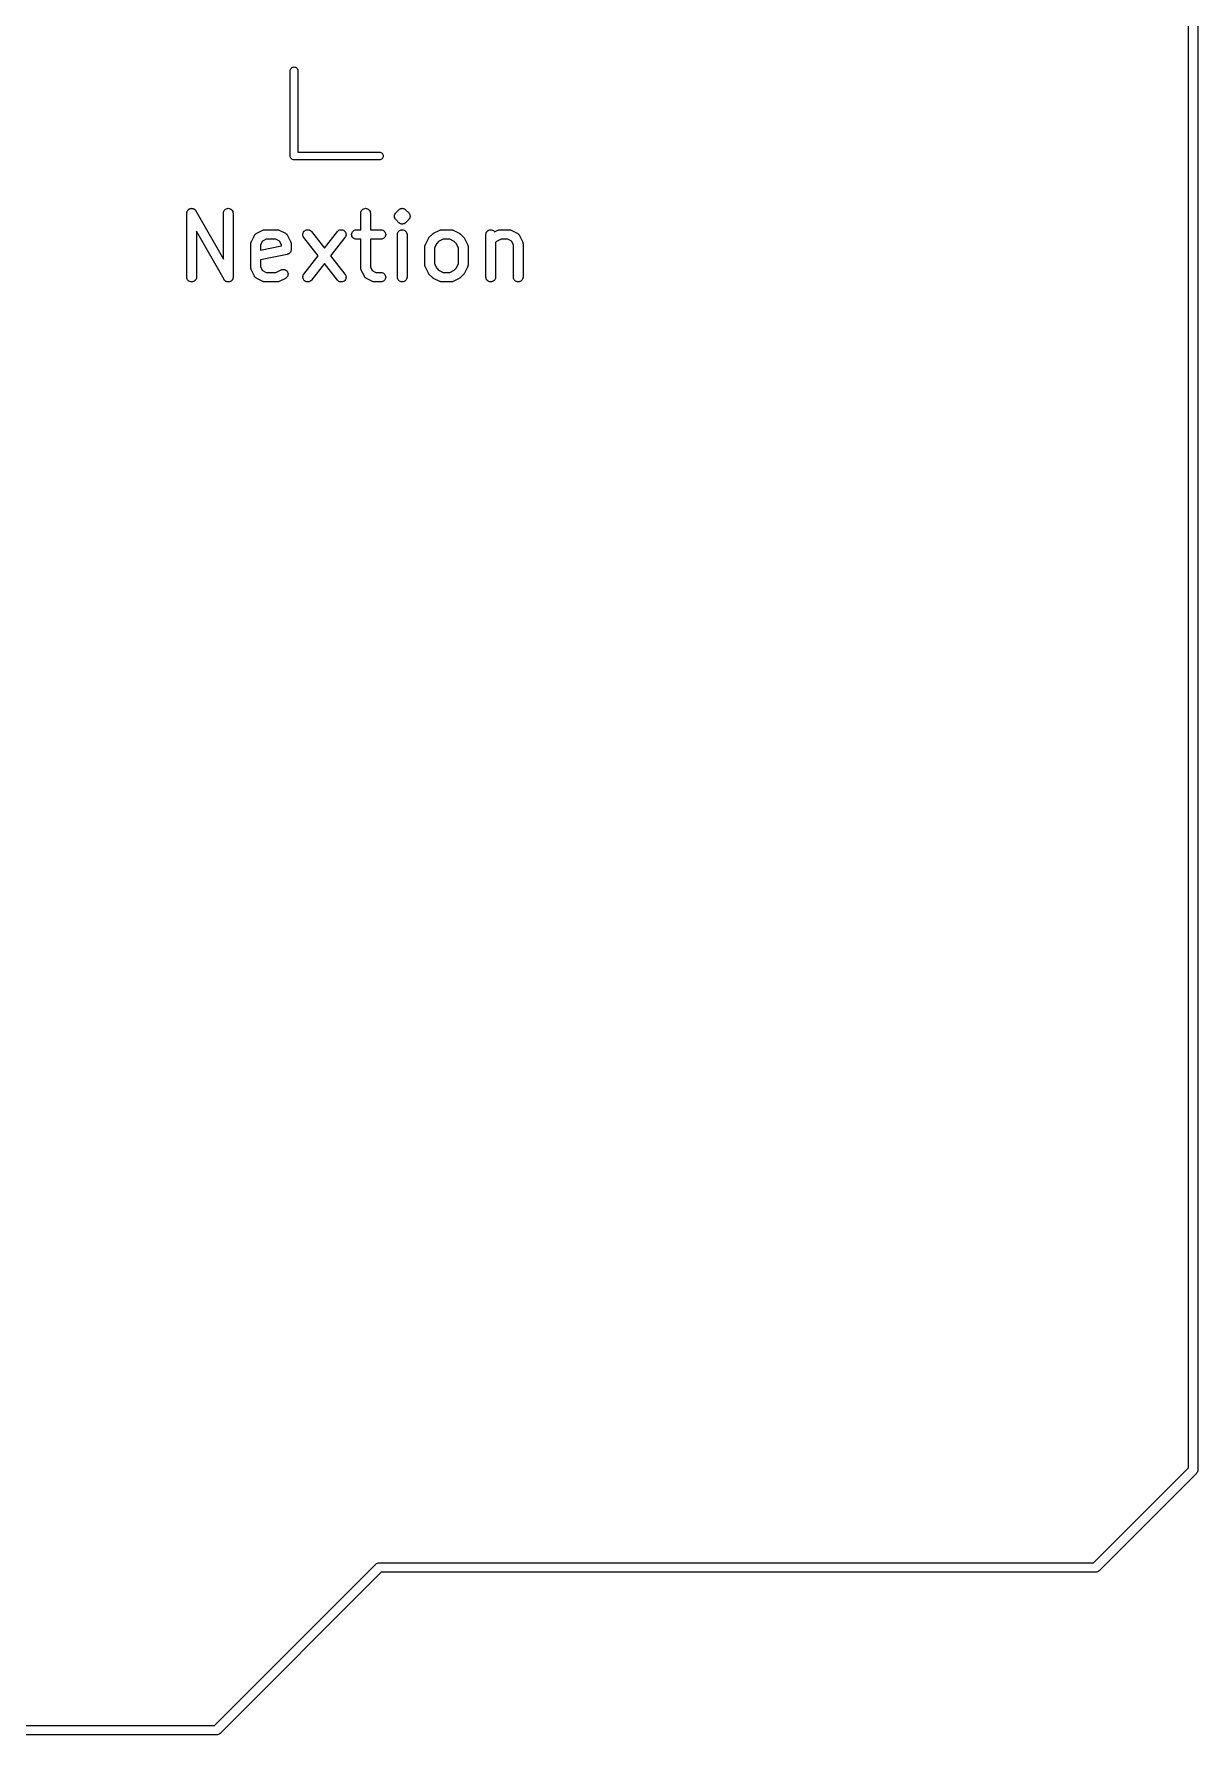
# Model space of a CAD drawing. Extents: x 62 to 117, y -164 to -62.
# Drawn here: x 97.48 to 115.64, y -163.65 to -137.09 of the extents above; entities that cross this region are included whole.
import ezdxf

# ---------------------------------------------------------------- set-up
doc = ezdxf.new("R2010")
doc.units = 0
doc.header["$MEASUREMENT"] = 0
doc.layers.add('BLACK', color=7, linetype='CONTINUOUS')

msp = doc.modelspace()

# ---------------------------------------------------------------- linework, layer by layer
at = {"layer": 'BLACK', "linetype": 'CONTINUOUS'}
for p, q in [((115.495, -159.481), (115.495, -62.051)), ((115.645, -61.9797), (115.645, -159.508)), ((101.48, -137.665), (101.481, -137.656)), ((101.48, -138.995), (101.48, -137.665)), ((101.481, -137.656), (101.484, -137.645)), ((101.484, -137.645), (101.49, -137.635)), ((101.49, -137.635), (101.497, -137.625)), ((101.497, -137.625), (101.507, -137.618)), ((101.507, -137.618), (101.517, -137.612)), ((101.517, -137.612), (101.528, -137.609)), ((101.528, -137.609), (101.54, -137.608)), ((101.54, -137.608), (101.552, -137.609)), ((101.552, -137.609), (101.563, -137.612)), ((101.563, -137.612), (101.573, -137.618)), ((101.573, -137.618), (101.583, -137.625)), ((101.583, -137.625), (101.59, -137.635)), ((101.59, -137.635), (101.596, -137.645)), ((101.596, -137.645), (101.599, -137.656)), ((101.599, -137.656), (101.6, -137.665)), ((101.6, -137.665), (101.6, -138.938)), ((101.48, -138.998), (101.48, -138.995)), ((101.481, -139.01), (101.48, -138.998)), ((101.484, -139.021), (101.481, -139.01)), ((101.49, -139.031), (101.484, -139.021)), ((101.497, -139.041), (101.49, -139.031)), ((101.507, -139.048), (101.497, -139.041)), ((101.517, -139.054), (101.507, -139.048)), ((101.528, -139.057), (101.517, -139.054)), ((101.54, -139.058), (101.528, -139.057)), ((101.543, -139.058), (101.54, -139.058)), ((102.873, -139.058), (101.543, -139.058)), ((101.6, -138.938), (102.873, -138.938)), ((102.873, -138.938), (102.882, -138.939)), ((102.882, -139.057), (102.873, -139.058)), ((102.882, -138.939), (102.893, -138.942)), ((102.893, -139.054), (102.882, -139.057)), ((102.893, -138.942), (102.903, -138.948)), ((102.903, -139.048), (102.893, -139.054)), ((102.903, -138.948), (102.913, -138.955)), ((102.913, -139.041), (102.903, -139.048)), ((102.913, -138.955), (102.92, -138.965)), ((102.92, -139.031), (102.913, -139.041)), ((102.92, -138.965), (102.926, -138.975)), ((102.926, -139.021), (102.92, -139.031)), ((102.926, -138.975), (102.929, -138.986)), ((102.929, -139.01), (102.926, -139.021)), ((102.929, -138.986), (102.93, -138.998)), ((102.93, -138.998), (102.929, -139.01)), ((99.8664, -139.889), (99.8667, -139.887)), ((99.8664, -139.89), (99.8664, -139.889)), ((99.8664, -140.89), (99.8664, -139.89)), ((99.8667, -139.884), (99.8675, -139.88)), ((99.8667, -139.887), (99.8667, -139.884)), ((99.8675, -139.88), (99.8681, -139.875)), ((99.8681, -139.875), (99.8688, -139.872)), ((99.8688, -139.872), (99.8693, -139.87)), ((99.8693, -139.87), (99.871, -139.865)), ((99.871, -139.865), (99.8725, -139.861)), ((99.8725, -139.861), (99.8737, -139.859)), ((99.8737, -139.859), (99.8746, -139.856)), ((99.8746, -139.856), (99.8772, -139.852)), ((99.8772, -139.852), (99.8795, -139.848)), ((99.8795, -139.848), (99.8812, -139.846)), ((99.8812, -139.846), (99.8825, -139.844)), ((99.8825, -139.844), (99.8859, -139.84)), ((99.8859, -139.84), (99.889, -139.837)), ((99.889, -139.837), (99.8909, -139.835)), ((99.8909, -139.835), (99.8927, -139.833)), ((99.8927, -139.833), (99.8966, -139.831)), ((99.8966, -139.831), (99.9004, -139.828)), ((99.9004, -139.828), (99.9026, -139.826)), ((99.9026, -139.826), (99.9047, -139.825)), ((99.9047, -139.825), (99.9091, -139.823)), ((99.9091, -139.823), (99.9133, -139.821)), ((99.9133, -139.821), (99.9158, -139.82)), ((99.9158, -139.82), (99.9181, -139.819)), ((99.9181, -139.819), (99.9228, -139.818)), ((99.9228, -139.818), (99.9274, -139.817)), ((99.9274, -139.817), (99.9299, -139.816)), ((99.9299, -139.816), (99.9324, -139.816)), ((99.9324, -139.816), (99.9372, -139.816)), ((99.9372, -139.816), (99.942, -139.815)), ((99.942, -139.815), (99.9445, -139.816)), ((99.9445, -139.816), (99.947, -139.816)), ((99.947, -139.816), (99.9517, -139.816)), ((99.9517, -139.816), (99.9565, -139.817)), ((99.9565, -139.817), (99.9589, -139.818)), ((99.9589, -139.818), (99.9614, -139.818)), ((99.9614, -139.818), (99.9659, -139.82)), ((99.9659, -139.82), (99.9705, -139.821)), ((99.9705, -139.821), (99.9727, -139.822)), ((99.9727, -139.822), (99.9751, -139.823)), ((99.9751, -139.823), (99.9791, -139.826)), ((99.9791, -139.826), (99.9834, -139.828)), ((99.9834, -139.828), (99.9853, -139.83)), ((99.9853, -139.83), (99.9875, -139.831)), ((99.9875, -139.831), (99.9909, -139.834)), ((99.9909, -139.834), (99.9946, -139.838)), ((99.9946, -139.838), (99.9962, -139.839)), ((99.9962, -139.839), (99.9981, -139.841)), ((99.9981, -139.841), (100.001, -139.845)), ((100.001, -139.845), (100.004, -139.849)), ((100.004, -139.849), (100.005, -139.851)), ((100.005, -139.851), (100.007, -139.853)), ((100.007, -139.853), (100.438, -140.608)), ((100.438, -139.889), (100.439, -139.875)), ((100.438, -139.89), (100.438, -139.889)), ((100.438, -140.608), (100.438, -139.89)), ((100.439, -139.875), (100.444, -139.861)), ((100.444, -139.861), (100.451, -139.848)), ((100.451, -139.848), (100.46, -139.837)), ((100.46, -139.837), (100.472, -139.828)), ((100.472, -139.828), (100.485, -139.821)), ((100.485, -139.821), (100.499, -139.817)), ((100.499, -139.817), (100.513, -139.815)), ((100.513, -139.815), (100.528, -139.817)), ((100.528, -139.817), (100.542, -139.821)), ((100.542, -139.821), (100.555, -139.828)), ((100.555, -139.828), (100.566, -139.838)), ((100.566, -139.838), (100.575, -139.849)), ((100.575, -139.849), (100.582, -139.862)), ((100.582, -139.862), (100.586, -139.876)), ((100.586, -139.876), (100.588, -139.89)), ((100.588, -139.89), (100.588, -140.89)), ((102.581, -139.889), (102.582, -139.875)), ((102.581, -139.89), (102.581, -139.889)), ((102.581, -140.149), (102.581, -139.89)), ((102.582, -139.875), (102.587, -139.861)), ((102.587, -139.861), (102.594, -139.848)), ((102.594, -139.848), (102.603, -139.837)), ((102.603, -139.837), (102.615, -139.828)), ((102.615, -139.828), (102.628, -139.821)), ((102.628, -139.821), (102.642, -139.817)), ((102.642, -139.817), (102.656, -139.815)), ((102.656, -139.815), (102.671, -139.817)), ((102.671, -139.817), (102.685, -139.821)), ((102.685, -139.821), (102.698, -139.828)), ((102.698, -139.828), (102.709, -139.838)), ((102.709, -139.838), (102.718, -139.849)), ((102.718, -139.849), (102.725, -139.862)), ((102.725, -139.862), (102.729, -139.876)), ((102.729, -139.876), (102.731, -139.89)), ((102.731, -139.89), (102.731, -140.149)), ((103.105, -139.93), (103.106, -139.923)), ((103.105, -139.937), (103.105, -139.93)), ((103.105, -139.938), (103.105, -139.937)), ((103.105, -139.937), (103.105, -139.937)), ((103.105, -139.945), (103.105, -139.938)), ((103.106, -139.952), (103.105, -139.945)), ((103.106, -139.923), (103.108, -139.916)), ((103.106, -139.923), (103.106, -139.923)), ((103.106, -139.923), (103.106, -139.923)), ((103.108, -139.959), (103.106, -139.952)), ((103.106, -139.952), (103.106, -139.952)), ((103.106, -139.952), (103.106, -139.952)), ((103.108, -139.916), (103.11, -139.909)), ((103.11, -139.909), (103.114, -139.902)), ((103.11, -139.909), (103.11, -139.909)), ((103.11, -139.909), (103.11, -139.909)), ((103.114, -139.902), (103.117, -139.896)), ((103.117, -139.896), (103.122, -139.89)), ((103.117, -139.896), (103.117, -139.896)), ((103.117, -139.896), (103.117, -139.896)), ((103.122, -139.89), (103.126, -139.885)), ((103.126, -139.885), (103.174, -139.837)), ((103.174, -139.837), (103.174, -139.837)), ((103.174, -139.837), (103.174, -139.837)), ((103.174, -139.837), (103.174, -139.837)), ((103.174, -139.837), (103.175, -139.837)), ((103.175, -139.837), (103.18, -139.832)), ((103.175, -139.837), (103.175, -139.837)), ((103.175, -139.837), (103.175, -139.837)), ((103.175, -139.837), (103.175, -139.837)), ((103.18, -139.832), (103.186, -139.828)), ((103.186, -139.827), (103.193, -139.824)), ((103.186, -139.828), (103.186, -139.827)), ((103.186, -139.828), (103.186, -139.828)), ((103.186, -139.828), (103.186, -139.828)), ((103.186, -139.828), (103.186, -139.828)), ((103.193, -139.824), (103.199, -139.821)), ((103.199, -139.821), (103.206, -139.819)), ((103.199, -139.821), (103.199, -139.821)), ((103.199, -139.821), (103.199, -139.821)), ((103.199, -139.821), (103.199, -139.821)), ((103.199, -139.821), (103.199, -139.821)), ((103.206, -139.819), (103.213, -139.817)), ((103.213, -139.817), (103.22, -139.816)), ((103.213, -139.817), (103.213, -139.817)), ((103.213, -139.817), (103.213, -139.817)), ((103.213, -139.817), (103.213, -139.817)), ((103.213, -139.817), (103.213, -139.817)), ((103.22, -139.816), (103.227, -139.815)), ((103.227, -139.815), (103.228, -139.815)), ((103.228, -139.815), (103.228, -139.815)), ((103.228, -139.815), (103.228, -139.815)), ((103.228, -139.815), (103.228, -139.815)), ((103.228, -139.815), (103.235, -139.816)), ((103.235, -139.816), (103.242, -139.817)), ((103.242, -139.817), (103.242, -139.817)), ((103.242, -139.817), (103.242, -139.817)), ((103.242, -139.817), (103.242, -139.817)), ((103.242, -139.817), (103.242, -139.817)), ((103.242, -139.817), (103.249, -139.819)), ((103.249, -139.819), (103.256, -139.821)), ((103.256, -139.821), (103.256, -139.821)), ((103.256, -139.821), (103.256, -139.821)), ((103.256, -139.821), (103.256, -139.821)), ((103.256, -139.821), (103.256, -139.821)), ((103.256, -139.821), (103.263, -139.825)), ((103.263, -139.825), (103.269, -139.828)), ((103.269, -139.828), (103.269, -139.828)), ((103.269, -139.828), (103.269, -139.828)), ((103.269, -139.828), (103.269, -139.828)), ((103.269, -139.828), (103.269, -139.828)), ((103.269, -139.828), (103.275, -139.833)), ((103.275, -139.833), (103.28, -139.837)), ((103.28, -139.837), (103.328, -139.885)), ((103.328, -139.885), (103.328, -139.885)), ((103.328, -139.885), (103.328, -139.885)), ((103.328, -139.885), (103.328, -139.885)), ((103.328, -139.885), (103.329, -139.886)), ((103.329, -139.886), (103.333, -139.891)), ((103.333, -139.891), (103.337, -139.897)), ((103.337, -139.897), (103.337, -139.897)), ((103.337, -139.897), (103.338, -139.897)), ((103.338, -139.897), (103.341, -139.903)), ((103.341, -139.903), (103.344, -139.91)), ((103.344, -139.91), (103.344, -139.91)), ((103.344, -139.91), (103.344, -139.91)), ((103.344, -139.91), (103.346, -139.917)), ((103.346, -139.917), (103.348, -139.924)), ((103.348, -139.953), (103.346, -139.96)), ((103.348, -139.924), (103.348, -139.924)), ((103.348, -139.924), (103.348, -139.924)), ((103.348, -139.924), (103.349, -139.931)), ((103.349, -139.946), (103.348, -139.953)), ((103.348, -139.953), (103.348, -139.953)), ((103.348, -139.953), (103.348, -139.953)), ((103.349, -139.931), (103.35, -139.938)), ((103.35, -139.939), (103.349, -139.946)), ((103.35, -139.938), (103.35, -139.939)), ((103.35, -139.939), (103.35, -139.939)), ((100.448, -140.928), (100.016, -140.173)), ((100.016, -140.173), (100.016, -140.89)), ((100.93, -140.225), (100.932, -140.223)), ((100.932, -140.222), (100.937, -140.218)), ((100.932, -140.223), (100.932, -140.222)), ((100.937, -140.218), (100.941, -140.214)), ((100.941, -140.214), (100.942, -140.213)), ((100.942, -140.213), (100.943, -140.212)), ((100.943, -140.212), (100.948, -140.209)), ((100.948, -140.209), (100.953, -140.206)), ((100.953, -140.206), (100.954, -140.205)), ((100.954, -140.205), (100.956, -140.204)), ((100.956, -140.204), (101.051, -140.157)), ((101.051, -140.157), (101.052, -140.156)), ((101.052, -140.156), (101.054, -140.155)), ((101.054, -140.155), (101.056, -140.154)), ((101.056, -140.154), (101.061, -140.153)), ((101.061, -140.153), (101.065, -140.151)), ((101.065, -140.151), (101.068, -140.151)), ((101.068, -140.151), (101.07, -140.15)), ((101.07, -140.15), (101.075, -140.15)), ((101.075, -140.15), (101.08, -140.149)), ((101.08, -140.149), (101.082, -140.149)), ((101.082, -140.149), (101.084, -140.149)), ((101.084, -140.149), (101.275, -140.149)), ((101.275, -140.149), (101.276, -140.149)), ((101.276, -140.149), (101.278, -140.149)), ((101.278, -140.149), (101.28, -140.149)), ((101.28, -140.149), (101.285, -140.15)), ((101.285, -140.15), (101.29, -140.15)), ((101.29, -140.15), (101.292, -140.151)), ((101.292, -140.151), (101.295, -140.151)), ((101.295, -140.151), (101.299, -140.153)), ((101.299, -140.153), (101.304, -140.155)), ((101.304, -140.155), (101.306, -140.156)), ((101.306, -140.156), (101.308, -140.157)), ((101.308, -140.157), (101.404, -140.204)), ((101.404, -140.204), (101.404, -140.205)), ((101.404, -140.205), (101.406, -140.206)), ((101.406, -140.206), (101.407, -140.206)), ((101.407, -140.206), (101.412, -140.21)), ((101.412, -140.21), (101.417, -140.213)), ((101.417, -140.213), (101.418, -140.214)), ((101.418, -140.214), (101.419, -140.215)), ((101.419, -140.215), (101.423, -140.219)), ((101.423, -140.219), (101.427, -140.223)), ((101.427, -140.223), (101.428, -140.224)), ((101.676, -140.229), (101.677, -140.214)), ((101.677, -140.214), (101.68, -140.2)), ((101.68, -140.2), (101.686, -140.186)), ((101.686, -140.186), (101.694, -140.174)), ((101.694, -140.174), (101.705, -140.164)), ((101.705, -140.164), (101.717, -140.157)), ((101.717, -140.157), (101.731, -140.151)), ((101.731, -140.151), (101.746, -140.149)), ((101.746, -140.149), (101.76, -140.149)), ((101.76, -140.149), (101.774, -140.152)), ((101.774, -140.152), (101.788, -140.158)), ((101.788, -140.158), (101.8, -140.167)), ((101.8, -140.167), (101.81, -140.177)), ((101.81, -140.177), (102.013, -140.436)), ((102.013, -140.436), (102.216, -140.177)), ((102.216, -140.177), (102.227, -140.166)), ((102.216, -140.177), (102.216, -140.177)), ((102.227, -140.166), (102.239, -140.158)), ((102.239, -140.158), (102.252, -140.152)), ((102.252, -140.152), (102.267, -140.149)), ((102.267, -140.149), (102.281, -140.149)), ((102.281, -140.149), (102.296, -140.152)), ((102.296, -140.152), (102.309, -140.157)), ((102.309, -140.157), (102.322, -140.165)), ((102.322, -140.165), (102.332, -140.175)), ((102.332, -140.175), (102.34, -140.187)), ((102.34, -140.187), (102.346, -140.201)), ((102.346, -140.201), (102.349, -140.215)), ((102.349, -140.215), (102.35, -140.23)), ((102.438, -140.223), (102.439, -140.209)), ((102.439, -140.238), (102.438, -140.223)), ((102.439, -140.209), (102.444, -140.195)), ((102.444, -140.195), (102.451, -140.182)), ((102.451, -140.182), (102.46, -140.17)), ((102.46, -140.17), (102.471, -140.161)), ((102.471, -140.161), (102.484, -140.154)), ((102.484, -140.154), (102.498, -140.15)), ((102.498, -140.15), (102.513, -140.149)), ((102.513, -140.149), (102.581, -140.149)), ((102.731, -140.149), (102.894, -140.149)), ((102.894, -140.149), (102.895, -140.149)), ((102.895, -140.149), (102.909, -140.15)), ((102.909, -140.15), (102.923, -140.155)), ((102.923, -140.155), (102.936, -140.162)), ((102.936, -140.162), (102.947, -140.171)), ((102.947, -140.171), (102.957, -140.183)), ((102.957, -140.183), (102.963, -140.196)), ((102.963, -140.196), (102.967, -140.21)), ((102.967, -140.21), (102.969, -140.224)), ((103.11, -139.966), (103.108, -139.959)), ((103.113, -139.973), (103.11, -139.966)), ((103.11, -139.966), (103.11, -139.966)), ((103.11, -139.966), (103.11, -139.966)), ((103.117, -139.979), (103.113, -139.973)), ((103.121, -139.985), (103.117, -139.979)), ((103.117, -139.979), (103.117, -139.979)), ((103.117, -139.979), (103.117, -139.979)), ((103.126, -139.99), (103.121, -139.985)), ((103.126, -139.991), (103.126, -139.99)), ((103.174, -140.039), (103.126, -139.991)), ((103.126, -139.991), (103.126, -139.991)), ((103.126, -139.991), (103.126, -139.991)), ((103.126, -139.991), (103.126, -139.991)), ((103.152, -140.223), (103.154, -140.208)), ((103.152, -140.224), (103.152, -140.223)), ((103.154, -140.208), (103.158, -140.194)), ((103.158, -140.194), (103.165, -140.181)), ((103.165, -140.181), (103.175, -140.17)), ((103.18, -140.043), (103.174, -140.039)), ((103.175, -140.17), (103.186, -140.161)), ((103.185, -140.048), (103.18, -140.043)), ((103.192, -140.051), (103.185, -140.048)), ((103.185, -140.048), (103.185, -140.048)), ((103.185, -140.048), (103.185, -140.048)), ((103.185, -140.048), (103.185, -140.048)), ((103.185, -140.048), (103.185, -140.048)), ((103.186, -140.161), (103.199, -140.154)), ((103.198, -140.055), (103.192, -140.051)), ((103.205, -140.057), (103.198, -140.055)), ((103.198, -140.055), (103.198, -140.055)), ((103.198, -140.055), (103.198, -140.055)), ((103.198, -140.055), (103.198, -140.055)), ((103.198, -140.055), (103.198, -140.055)), ((103.199, -140.154), (103.213, -140.15)), ((103.212, -140.059), (103.205, -140.057)), ((103.219, -140.06), (103.212, -140.059)), ((103.212, -140.059), (103.212, -140.059)), ((103.212, -140.059), (103.212, -140.059)), ((103.212, -140.059), (103.212, -140.059)), ((103.212, -140.059), (103.212, -140.059)), ((103.213, -140.15), (103.228, -140.149)), ((103.226, -140.061), (103.219, -140.06)), ((103.227, -140.061), (103.226, -140.061)), ((103.226, -140.061), (103.226, -140.061)), ((103.234, -140.06), (103.227, -140.061)), ((103.227, -140.061), (103.227, -140.061)), ((103.227, -140.061), (103.227, -140.061)), ((103.228, -140.149), (103.242, -140.15)), ((103.241, -140.059), (103.234, -140.06)), ((103.248, -140.057), (103.241, -140.059)), ((103.241, -140.059), (103.241, -140.059)), ((103.241, -140.059), (103.241, -140.059)), ((103.241, -140.059), (103.241, -140.059)), ((103.241, -140.059), (103.241, -140.059)), ((103.242, -140.15), (103.256, -140.155)), ((103.255, -140.055), (103.248, -140.057)), ((103.262, -140.052), (103.255, -140.055)), ((103.255, -140.055), (103.255, -140.055)), ((103.255, -140.055), (103.255, -140.055)), ((103.255, -140.055), (103.255, -140.055)), ((103.255, -140.055), (103.255, -140.055)), ((103.256, -140.155), (103.269, -140.162)), ((103.268, -140.049), (103.262, -140.052)), ((103.274, -140.044), (103.268, -140.048)), ((103.268, -140.048), (103.268, -140.048)), ((103.268, -140.048), (103.268, -140.048)), ((103.268, -140.048), (103.268, -140.048)), ((103.268, -140.048), (103.268, -140.049)), ((103.269, -140.162), (103.28, -140.171)), ((103.279, -140.039), (103.274, -140.044)), ((103.28, -140.039), (103.279, -140.039)), ((103.328, -139.991), (103.28, -140.039)), ((103.28, -140.039), (103.28, -140.039)), ((103.28, -140.039), (103.28, -140.039)), ((103.28, -140.039), (103.28, -140.039)), ((103.28, -140.039), (103.28, -140.039)), ((103.28, -140.039), (103.28, -140.039)), ((103.28, -140.039), (103.28, -140.039)), ((103.28, -140.171), (103.29, -140.182)), ((103.29, -140.182), (103.296, -140.195)), ((103.296, -140.195), (103.301, -140.209)), ((103.301, -140.209), (103.302, -140.224)), ((103.332, -139.986), (103.328, -139.991)), ((103.337, -139.98), (103.332, -139.986)), ((103.34, -139.974), (103.337, -139.98)), ((103.337, -139.98), (103.337, -139.98)), ((103.337, -139.98), (103.337, -139.98)), ((103.344, -139.967), (103.34, -139.974)), ((103.346, -139.96), (103.344, -139.967)), ((103.344, -139.967), (103.344, -139.967)), ((103.344, -139.967), (103.344, -139.967)), ((103.65, -140.266), (103.698, -140.218)), ((103.698, -140.218), (103.699, -140.218)), ((103.699, -140.218), (103.702, -140.215)), ((103.702, -140.215), (103.705, -140.212)), ((103.705, -140.212), (103.708, -140.21)), ((103.708, -140.21), (103.71, -140.208)), ((103.71, -140.208), (103.714, -140.206)), ((103.714, -140.206), (103.717, -140.204)), ((103.717, -140.204), (103.813, -140.157)), ((103.813, -140.157), (103.814, -140.156)), ((103.814, -140.156), (103.816, -140.155)), ((103.816, -140.155), (103.818, -140.154)), ((103.818, -140.154), (103.823, -140.153)), ((103.823, -140.153), (103.827, -140.151)), ((103.827, -140.151), (103.83, -140.151)), ((103.83, -140.151), (103.832, -140.15)), ((103.832, -140.15), (103.837, -140.15)), ((103.837, -140.15), (103.842, -140.149)), ((103.842, -140.149), (103.844, -140.149)), ((103.844, -140.149), (103.846, -140.149)), ((103.846, -140.149), (103.989, -140.149)), ((103.989, -140.149), (103.99, -140.149)), ((103.99, -140.149), (103.992, -140.149)), ((103.992, -140.149), (103.994, -140.149)), ((103.994, -140.149), (104, -140.15)), ((104, -140.15), (104.005, -140.15)), ((104.005, -140.15), (104.007, -140.151)), ((104.007, -140.151), (104.009, -140.151)), ((104.009, -140.151), (104.014, -140.153)), ((104.014, -140.153), (104.019, -140.155)), ((104.019, -140.155), (104.021, -140.156)), ((104.021, -140.156), (104.023, -140.157)), ((104.023, -140.157), (104.118, -140.204)), ((104.118, -140.204), (104.119, -140.205)), ((104.119, -140.205), (104.122, -140.207)), ((104.122, -140.207), (104.126, -140.209)), ((104.126, -140.209), (104.128, -140.211)), ((104.128, -140.211), (104.131, -140.213)), ((104.131, -140.213), (104.134, -140.216)), ((104.134, -140.216), (104.137, -140.218)), ((104.137, -140.218), (104.185, -140.266)), ((104.533, -140.223), (104.535, -140.208)), ((104.533, -140.224), (104.533, -140.223)), ((104.535, -140.208), (104.539, -140.194)), ((104.539, -140.194), (104.546, -140.181)), ((104.546, -140.181), (104.556, -140.17)), ((104.556, -140.17), (104.567, -140.161)), ((104.567, -140.161), (104.58, -140.154)), ((104.58, -140.154), (104.594, -140.15)), ((104.594, -140.15), (104.609, -140.149)), ((104.609, -140.149), (104.623, -140.15)), ((104.623, -140.15), (104.637, -140.155)), ((104.637, -140.155), (104.65, -140.162)), ((104.65, -140.162), (104.661, -140.171)), ((104.661, -140.171), (104.669, -140.181)), ((104.669, -140.181), (104.717, -140.157)), ((104.717, -140.157), (104.718, -140.156)), ((104.718, -140.156), (104.72, -140.155)), ((104.72, -140.155), (104.722, -140.154)), ((104.722, -140.154), (104.727, -140.153)), ((104.727, -140.153), (104.732, -140.151)), ((104.732, -140.151), (104.734, -140.151)), ((104.734, -140.151), (104.736, -140.15)), ((104.736, -140.15), (104.741, -140.15)), ((104.741, -140.15), (104.747, -140.149)), ((104.747, -140.149), (104.749, -140.149)), ((104.749, -140.149), (104.751, -140.149)), ((104.751, -140.149), (104.894, -140.149)), ((104.894, -140.149), (104.895, -140.149)), ((104.895, -140.149), (104.897, -140.149)), ((104.897, -140.149), (104.899, -140.149)), ((104.899, -140.149), (104.904, -140.15)), ((104.904, -140.15), (104.909, -140.15)), ((104.909, -140.15), (104.912, -140.151)), ((104.912, -140.151), (104.914, -140.151)), ((104.914, -140.151), (104.918, -140.153)), ((104.918, -140.153), (104.923, -140.155)), ((104.923, -140.155), (104.925, -140.156)), ((104.925, -140.156), (104.927, -140.157)), ((104.927, -140.157), (105.023, -140.204)), ((105.023, -140.204), (105.024, -140.205)), ((105.024, -140.205), (105.025, -140.206)), ((105.025, -140.206), (105.026, -140.206)), ((105.026, -140.206), (105.031, -140.21)), ((105.031, -140.21), (105.036, -140.213)), ((105.036, -140.213), (105.037, -140.214)), ((105.037, -140.214), (105.038, -140.215)), ((105.038, -140.215), (105.042, -140.219)), ((105.042, -140.219), (105.046, -140.223)), ((105.046, -140.223), (105.047, -140.224)), ((100.866, -140.366), (100.867, -140.363)), ((100.866, -140.367), (100.866, -140.366)), ((100.866, -140.748), (100.866, -140.367)), ((100.867, -140.356), (100.868, -140.351)), ((100.867, -140.361), (100.867, -140.356)), ((100.867, -140.363), (100.867, -140.361)), ((100.868, -140.351), (100.869, -140.349)), ((100.869, -140.347), (100.871, -140.342)), ((100.869, -140.349), (100.869, -140.347)), ((100.871, -140.342), (100.872, -140.337)), ((100.872, -140.337), (100.874, -140.335)), ((100.874, -140.333), (100.922, -140.238)), ((100.874, -140.335), (100.874, -140.333)), ((100.922, -140.237), (100.923, -140.235)), ((100.922, -140.238), (100.922, -140.237)), ((100.923, -140.235), (100.924, -140.234)), ((100.924, -140.234), (100.927, -140.229)), ((100.927, -140.229), (100.93, -140.225)), ((101.045, -140.327), (101.016, -140.384)), ((101.016, -140.384), (101.016, -140.466)), ((101.016, -140.466), (101.343, -140.4)), ((101.102, -140.299), (101.045, -140.327)), ((101.257, -140.299), (101.102, -140.299)), ((101.314, -140.327), (101.257, -140.299)), ((101.343, -140.384), (101.314, -140.327)), ((101.343, -140.4), (101.343, -140.384)), ((101.428, -140.224), (101.429, -140.225)), ((101.429, -140.225), (101.432, -140.23)), ((101.432, -140.23), (101.436, -140.235)), ((101.436, -140.235), (101.436, -140.236)), ((101.436, -140.236), (101.437, -140.238)), ((101.437, -140.238), (101.485, -140.333)), ((101.485, -140.333), (101.485, -140.334)), ((101.485, -140.334), (101.486, -140.336)), ((101.486, -140.336), (101.487, -140.338)), ((101.487, -140.338), (101.488, -140.343)), ((101.489, -140.484), (101.487, -140.491)), ((101.488, -140.343), (101.49, -140.348)), ((101.491, -140.477), (101.489, -140.484)), ((101.49, -140.348), (101.491, -140.35)), ((101.491, -140.35), (101.491, -140.352)), ((101.491, -140.352), (101.492, -140.357)), ((101.492, -140.47), (101.491, -140.477)), ((101.491, -140.477), (101.491, -140.477)), ((101.491, -140.477), (101.491, -140.477)), ((101.492, -140.357), (101.492, -140.362)), ((101.492, -140.362), (101.492, -140.364)), ((101.492, -140.364), (101.493, -140.367)), ((101.493, -140.463), (101.492, -140.47)), ((101.493, -140.367), (101.493, -140.462)), ((101.493, -140.462), (101.493, -140.462)), ((101.493, -140.462), (101.493, -140.462)), ((101.493, -140.462), (101.493, -140.462)), ((101.493, -140.462), (101.493, -140.463)), ((101.678, -140.243), (101.676, -140.229)), ((101.684, -140.257), (101.678, -140.243)), ((101.691, -140.269), (101.684, -140.257)), ((101.692, -140.27), (101.691, -140.269)), ((101.917, -140.557), (101.692, -140.27)), ((102.334, -140.27), (102.108, -140.557)), ((102.342, -140.258), (102.334, -140.27)), ((102.347, -140.244), (102.342, -140.258)), ((102.35, -140.23), (102.347, -140.244)), ((102.443, -140.252), (102.439, -140.238)), ((102.45, -140.265), (102.443, -140.252)), ((102.459, -140.276), (102.45, -140.265)), ((102.47, -140.286), (102.459, -140.276)), ((102.483, -140.293), (102.47, -140.286)), ((102.497, -140.297), (102.483, -140.293)), ((102.512, -140.299), (102.497, -140.297)), ((102.513, -140.299), (102.512, -140.299)), ((102.581, -140.299), (102.513, -140.299)), ((102.581, -140.748), (102.581, -140.299)), ((102.894, -140.299), (102.731, -140.299)), ((102.731, -140.299), (102.731, -140.73)), ((102.908, -140.297), (102.894, -140.299)), ((102.922, -140.293), (102.908, -140.297)), ((102.935, -140.286), (102.922, -140.293)), ((102.947, -140.277), (102.935, -140.286)), ((102.956, -140.266), (102.947, -140.277)), ((102.963, -140.253), (102.956, -140.266)), ((102.967, -140.239), (102.963, -140.253)), ((102.969, -140.224), (102.967, -140.239)), ((103.152, -140.89), (103.152, -140.224)), ((103.302, -140.224), (103.302, -140.89)), ((103.581, -140.409), (103.582, -140.404)), ((103.581, -140.411), (103.581, -140.409)), ((103.581, -140.413), (103.581, -140.411)), ((103.581, -140.414), (103.581, -140.413)), ((103.581, -140.7), (103.581, -140.414)), ((103.582, -140.399), (103.583, -140.396)), ((103.582, -140.404), (103.582, -140.399)), ((103.583, -140.394), (103.585, -140.39)), ((103.583, -140.396), (103.583, -140.394)), ((103.585, -140.39), (103.587, -140.385)), ((103.587, -140.385), (103.588, -140.383)), ((103.588, -140.383), (103.589, -140.381)), ((103.589, -140.381), (103.636, -140.285)), ((103.636, -140.285), (103.637, -140.284)), ((103.637, -140.284), (103.639, -140.281)), ((103.639, -140.281), (103.641, -140.277)), ((103.641, -140.277), (103.643, -140.275)), ((103.643, -140.275), (103.645, -140.272)), ((103.645, -140.272), (103.648, -140.269)), ((103.648, -140.269), (103.65, -140.266)), ((103.765, -140.363), (103.731, -140.432)), ((103.731, -140.432), (103.731, -140.682)), ((103.795, -140.333), (103.765, -140.363)), ((103.864, -140.299), (103.795, -140.333)), ((103.971, -140.299), (103.864, -140.299)), ((104.04, -140.333), (103.971, -140.299)), ((104.07, -140.363), (104.04, -140.333)), ((104.105, -140.432), (104.07, -140.363)), ((104.105, -140.682), (104.105, -140.432)), ((104.185, -140.266), (104.186, -140.267)), ((104.186, -140.267), (104.188, -140.27)), ((104.188, -140.27), (104.191, -140.273)), ((104.191, -140.273), (104.193, -140.276)), ((104.193, -140.276), (104.195, -140.278)), ((104.195, -140.278), (104.197, -140.282)), ((104.197, -140.282), (104.199, -140.285)), ((104.199, -140.285), (104.247, -140.381)), ((104.247, -140.381), (104.247, -140.382)), ((104.247, -140.382), (104.248, -140.384)), ((104.248, -140.384), (104.249, -140.386)), ((104.249, -140.386), (104.25, -140.391)), ((104.25, -140.391), (104.252, -140.395)), ((104.252, -140.395), (104.252, -140.398)), ((104.252, -140.398), (104.253, -140.4)), ((104.253, -140.4), (104.254, -140.405)), ((104.254, -140.405), (104.254, -140.41)), ((104.254, -140.41), (104.254, -140.412)), ((104.254, -140.412), (104.255, -140.414)), ((104.255, -140.414), (104.255, -140.7)), ((104.533, -140.89), (104.533, -140.224)), ((104.7, -140.333), (104.683, -140.35)), ((104.683, -140.35), (104.683, -140.89)), ((104.769, -140.299), (104.7, -140.333)), ((104.876, -140.299), (104.769, -140.299)), ((104.933, -140.327), (104.876, -140.299)), ((104.962, -140.384), (104.933, -140.327)), ((104.962, -140.89), (104.962, -140.384)), ((105.047, -140.224), (105.048, -140.225)), ((105.048, -140.225), (105.051, -140.23)), ((105.051, -140.23), (105.055, -140.235)), ((105.055, -140.235), (105.055, -140.236)), ((105.055, -140.236), (105.056, -140.238)), ((105.056, -140.238), (105.104, -140.333)), ((105.104, -140.333), (105.104, -140.334)), ((105.104, -140.334), (105.105, -140.336)), ((105.105, -140.336), (105.106, -140.338)), ((105.106, -140.338), (105.107, -140.343)), ((105.107, -140.343), (105.109, -140.348)), ((105.109, -140.348), (105.11, -140.35)), ((105.11, -140.35), (105.11, -140.352)), ((105.11, -140.352), (105.111, -140.357)), ((105.111, -140.357), (105.112, -140.362)), ((105.112, -140.362), (105.111, -140.364)), ((105.111, -140.364), (105.112, -140.367)), ((105.112, -140.367), (105.112, -140.89)), ((100.867, -140.75), (100.866, -140.748)), ((100.867, -140.752), (100.867, -140.75)), ((100.867, -140.757), (100.867, -140.752)), ((101.432, -140.535), (101.016, -140.619)), ((101.016, -140.619), (101.016, -140.73)), ((101.016, -140.73), (101.045, -140.787)), ((101.439, -140.533), (101.432, -140.535)), ((101.446, -140.531), (101.439, -140.533)), ((101.453, -140.528), (101.446, -140.531)), ((101.446, -140.531), (101.446, -140.531)), ((101.446, -140.531), (101.446, -140.531)), ((101.459, -140.525), (101.453, -140.528)), ((101.465, -140.52), (101.459, -140.524)), ((101.459, -140.524), (101.459, -140.524)), ((101.459, -140.524), (101.459, -140.525)), ((101.47, -140.515), (101.465, -140.52)), ((101.471, -140.515), (101.47, -140.515)), ((101.47, -140.515), (101.47, -140.515)), ((101.475, -140.51), (101.471, -140.515)), ((101.48, -140.504), (101.475, -140.51)), ((101.483, -140.498), (101.48, -140.504)), ((101.48, -140.504), (101.48, -140.504)), ((101.48, -140.504), (101.48, -140.504)), ((101.487, -140.491), (101.483, -140.498)), ((101.487, -140.491), (101.487, -140.491)), ((101.487, -140.491), (101.487, -140.491)), ((101.692, -140.844), (101.917, -140.557)), ((102.013, -140.678), (101.81, -140.937)), ((102.216, -140.937), (102.013, -140.678)), ((102.108, -140.557), (102.334, -140.844)), ((102.581, -140.75), (102.581, -140.748)), ((102.581, -140.752), (102.581, -140.75)), ((102.582, -140.757), (102.581, -140.752)), ((102.731, -140.73), (102.759, -140.787)), ((103.581, -140.702), (103.581, -140.7)), ((103.581, -140.704), (103.581, -140.702)), ((103.582, -140.709), (103.581, -140.704)), ((103.582, -140.714), (103.582, -140.709)), ((103.583, -140.717), (103.582, -140.714)), ((103.583, -140.719), (103.583, -140.717)), ((103.585, -140.724), (103.583, -140.719)), ((103.586, -140.728), (103.585, -140.724)), ((103.587, -140.73), (103.586, -140.728)), ((103.588, -140.733), (103.587, -140.73)), ((103.589, -140.733), (103.588, -140.733)), ((103.636, -140.829), (103.589, -140.733)), ((103.731, -140.682), (103.765, -140.751)), ((103.765, -140.751), (103.795, -140.781)), ((104.04, -140.781), (104.07, -140.751)), ((104.07, -140.751), (104.105, -140.682)), ((104.247, -140.733), (104.199, -140.829)), ((104.248, -140.729), (104.247, -140.731)), ((104.247, -140.731), (104.247, -140.733)), ((104.25, -140.725), (104.248, -140.729)), ((104.252, -140.72), (104.25, -140.725)), ((104.253, -140.715), (104.252, -140.718)), ((104.252, -140.718), (104.252, -140.72)), ((104.254, -140.705), (104.253, -140.71)), ((104.253, -140.71), (104.253, -140.715)), ((104.255, -140.701), (104.254, -140.703)), ((104.254, -140.703), (104.254, -140.705)), ((104.255, -140.7), (104.255, -140.701)), ((99.8679, -140.905), (99.8664, -140.89)), ((99.8721, -140.919), (99.8679, -140.905)), ((99.879, -140.932), (99.8721, -140.919)), ((99.8882, -140.943), (99.879, -140.932)), ((99.8995, -140.953), (99.8882, -140.943)), ((99.9124, -140.96), (99.8995, -140.953)), ((99.9263, -140.964), (99.9124, -140.96)), ((99.9409, -140.965), (99.9263, -140.964)), ((99.9555, -140.964), (99.9409, -140.965)), ((99.9695, -140.96), (99.9555, -140.964)), ((99.9825, -140.953), (99.9695, -140.96)), ((99.9939, -140.944), (99.9825, -140.953)), ((100.003, -140.933), (99.9939, -140.944)), ((100.01, -140.92), (100.003, -140.933)), ((100.015, -140.906), (100.01, -140.92)), ((100.016, -140.891), (100.015, -140.906)), ((100.016, -140.89), (100.016, -140.891)), ((100.449, -140.93), (100.448, -140.928)), ((100.45, -140.932), (100.449, -140.93)), ((100.453, -140.936), (100.45, -140.932)), ((100.456, -140.94), (100.453, -140.936)), ((100.458, -140.941), (100.456, -140.94)), ((100.46, -140.943), (100.458, -140.941)), ((100.463, -140.946), (100.46, -140.943)), ((100.467, -140.95), (100.463, -140.946)), ((100.469, -140.951), (100.467, -140.95)), ((100.471, -140.953), (100.469, -140.951)), ((100.475, -140.955), (100.471, -140.953)), ((100.479, -140.957), (100.475, -140.955)), ((100.482, -140.958), (100.479, -140.957)), ((100.484, -140.96), (100.482, -140.958)), ((100.488, -140.961), (100.484, -140.96)), ((100.493, -140.963), (100.488, -140.961)), ((100.495, -140.963), (100.493, -140.963)), ((100.498, -140.964), (100.495, -140.963)), ((100.503, -140.964), (100.498, -140.964)), ((100.507, -140.965), (100.503, -140.964)), ((100.51, -140.965), (100.507, -140.965)), ((100.512, -140.965), (100.51, -140.965)), ((100.517, -140.965), (100.512, -140.965)), ((100.522, -140.965), (100.517, -140.965)), ((100.524, -140.964), (100.522, -140.965)), ((100.527, -140.964), (100.524, -140.964)), ((100.532, -140.963), (100.527, -140.964)), ((100.536, -140.962), (100.532, -140.963)), ((100.539, -140.961), (100.536, -140.962)), ((100.541, -140.96), (100.539, -140.961)), ((100.545, -140.958), (100.541, -140.96)), ((100.55, -140.956), (100.545, -140.958)), ((100.552, -140.954), (100.55, -140.956)), ((100.554, -140.953), (100.552, -140.954)), ((100.558, -140.95), (100.554, -140.953)), ((100.562, -140.947), (100.558, -140.95)), ((100.563, -140.946), (100.562, -140.947)), ((100.565, -140.944), (100.563, -140.946)), ((100.568, -140.94), (100.565, -140.944)), ((100.572, -140.937), (100.568, -140.94)), ((100.573, -140.935), (100.572, -140.937)), ((100.575, -140.933), (100.573, -140.935)), ((100.577, -140.929), (100.575, -140.933)), ((100.58, -140.924), (100.577, -140.929)), ((100.581, -140.922), (100.58, -140.924)), ((100.582, -140.92), (100.581, -140.922)), ((100.583, -140.915), (100.582, -140.92)), ((100.585, -140.911), (100.583, -140.915)), ((100.586, -140.906), (100.585, -140.908)), ((100.585, -140.908), (100.585, -140.911)), ((100.587, -140.901), (100.586, -140.906)), ((100.588, -140.896), (100.587, -140.901)), ((100.588, -140.89), (100.588, -140.891)), ((100.588, -140.891), (100.588, -140.894)), ((100.588, -140.894), (100.588, -140.896)), ((100.868, -140.762), (100.867, -140.757)), ((100.868, -140.764), (100.868, -140.762)), ((100.869, -140.766), (100.868, -140.764)), ((100.871, -140.771), (100.869, -140.766)), ((100.872, -140.776), (100.871, -140.771)), ((100.873, -140.778), (100.872, -140.776)), ((100.874, -140.78), (100.873, -140.778)), ((100.874, -140.781), (100.874, -140.78)), ((100.922, -140.876), (100.874, -140.781)), ((100.923, -140.878), (100.922, -140.876)), ((100.923, -140.879), (100.923, -140.878)), ((100.927, -140.884), (100.923, -140.879)), ((100.93, -140.889), (100.927, -140.884)), ((100.931, -140.89), (100.93, -140.889)), ((100.932, -140.891), (100.931, -140.89)), ((100.936, -140.895), (100.932, -140.891)), ((100.94, -140.899), (100.936, -140.895)), ((100.941, -140.9), (100.94, -140.899)), ((100.942, -140.901), (100.941, -140.9)), ((100.947, -140.905), (100.942, -140.901)), ((100.952, -140.908), (100.947, -140.905)), ((100.953, -140.908), (100.952, -140.908)), ((100.955, -140.909), (100.953, -140.908)), ((100.956, -140.91), (100.955, -140.909)), ((101.051, -140.957), (100.956, -140.91)), ((101.045, -140.787), (101.102, -140.815)), ((101.053, -140.958), (101.051, -140.957)), ((101.055, -140.959), (101.053, -140.958)), ((101.06, -140.961), (101.055, -140.959)), ((101.064, -140.963), (101.06, -140.961)), ((101.067, -140.963), (101.064, -140.963)), ((101.069, -140.964), (101.067, -140.963)), ((101.074, -140.964), (101.069, -140.964)), ((101.079, -140.965), (101.074, -140.964)), ((101.081, -140.965), (101.079, -140.965)), ((101.083, -140.965), (101.081, -140.965)), ((101.084, -140.965), (101.083, -140.965)), ((101.275, -140.965), (101.084, -140.965)), ((101.102, -140.815), (101.257, -140.815)), ((101.257, -140.815), (101.336, -140.776)), ((101.277, -140.965), (101.275, -140.965)), ((101.279, -140.965), (101.277, -140.965)), ((101.284, -140.964), (101.279, -140.965)), ((101.289, -140.964), (101.284, -140.964)), ((101.291, -140.963), (101.289, -140.964)), ((101.294, -140.963), (101.291, -140.963)), ((101.298, -140.961), (101.294, -140.963)), ((101.303, -140.96), (101.298, -140.961)), ((101.305, -140.959), (101.303, -140.96)), ((101.307, -140.958), (101.305, -140.959)), ((101.308, -140.957), (101.307, -140.958)), ((101.404, -140.91), (101.308, -140.957)), ((101.336, -140.776), (101.337, -140.775)), ((101.337, -140.775), (101.351, -140.77)), ((101.351, -140.77), (101.366, -140.768)), ((101.366, -140.768), (101.38, -140.768)), ((101.38, -140.768), (101.394, -140.772)), ((101.394, -140.772), (101.408, -140.778)), ((101.416, -140.902), (101.404, -140.91)), ((101.408, -140.778), (101.42, -140.787)), ((101.427, -140.892), (101.416, -140.902)), ((101.42, -140.787), (101.43, -140.797)), ((101.435, -140.88), (101.427, -140.892)), ((101.43, -140.797), (101.437, -140.81)), ((101.441, -140.867), (101.435, -140.88)), ((101.437, -140.81), (101.442, -140.823)), ((101.444, -140.852), (101.441, -140.867)), ((101.442, -140.823), (101.445, -140.838)), ((101.445, -140.838), (101.444, -140.852)), ((101.676, -140.884), (101.679, -140.87)), ((101.676, -140.899), (101.676, -140.884)), ((101.68, -140.913), (101.676, -140.899)), ((101.679, -140.87), (101.684, -140.856)), ((101.685, -140.927), (101.68, -140.913)), ((101.684, -140.856), (101.692, -140.844)), ((101.694, -140.939), (101.685, -140.927)), ((101.704, -140.949), (101.694, -140.939)), ((101.716, -140.957), (101.704, -140.949)), ((101.73, -140.962), (101.716, -140.957)), ((101.744, -140.965), (101.73, -140.962)), ((101.759, -140.965), (101.744, -140.965)), ((101.773, -140.962), (101.759, -140.965)), ((101.787, -140.956), (101.773, -140.962)), ((101.799, -140.948), (101.787, -140.956)), ((101.809, -140.938), (101.799, -140.948)), ((101.81, -140.937), (101.809, -140.938)), ((102.226, -140.947), (102.216, -140.937)), ((102.238, -140.956), (102.226, -140.947)), ((102.251, -140.962), (102.238, -140.956)), ((102.266, -140.965), (102.251, -140.962)), ((102.28, -140.965), (102.266, -140.965)), ((102.295, -140.963), (102.28, -140.965)), ((102.308, -140.957), (102.295, -140.963)), ((102.321, -140.95), (102.308, -140.957)), ((102.331, -140.94), (102.321, -140.95)), ((102.34, -140.928), (102.331, -140.94)), ((102.334, -140.844), (102.334, -140.845)), ((102.334, -140.845), (102.342, -140.857)), ((102.346, -140.914), (102.34, -140.928)), ((102.342, -140.857), (102.347, -140.871)), ((102.349, -140.9), (102.346, -140.914)), ((102.347, -140.871), (102.35, -140.885)), ((102.35, -140.885), (102.349, -140.9)), ((102.582, -140.762), (102.582, -140.757)), ((102.583, -140.764), (102.582, -140.762)), ((102.583, -140.766), (102.583, -140.764)), ((102.585, -140.771), (102.583, -140.766)), ((102.586, -140.776), (102.585, -140.771)), ((102.587, -140.778), (102.586, -140.776)), ((102.588, -140.78), (102.587, -140.778)), ((102.589, -140.781), (102.588, -140.78)), ((102.636, -140.876), (102.589, -140.781)), ((102.637, -140.878), (102.636, -140.876)), ((102.638, -140.879), (102.637, -140.878)), ((102.641, -140.884), (102.638, -140.879)), ((102.644, -140.889), (102.641, -140.884)), ((102.645, -140.89), (102.644, -140.889)), ((102.646, -140.891), (102.645, -140.89)), ((102.65, -140.895), (102.646, -140.891)), ((102.654, -140.899), (102.65, -140.895)), ((102.655, -140.9), (102.654, -140.899)), ((102.657, -140.901), (102.655, -140.9)), ((102.661, -140.905), (102.657, -140.901)), ((102.666, -140.908), (102.661, -140.905)), ((102.667, -140.908), (102.666, -140.908)), ((102.669, -140.909), (102.667, -140.908)), ((102.67, -140.91), (102.669, -140.909)), ((102.765, -140.957), (102.67, -140.91)), ((102.759, -140.787), (102.816, -140.815)), ((102.767, -140.958), (102.765, -140.957)), ((102.769, -140.959), (102.767, -140.958)), ((102.774, -140.961), (102.769, -140.959)), ((102.779, -140.963), (102.774, -140.961)), ((102.781, -140.963), (102.779, -140.963)), ((102.783, -140.964), (102.781, -140.963)), ((102.788, -140.964), (102.783, -140.964)), ((102.793, -140.965), (102.788, -140.964)), ((102.795, -140.965), (102.793, -140.965)), ((102.798, -140.965), (102.795, -140.965)), ((102.799, -140.965), (102.798, -140.965)), ((102.894, -140.965), (102.799, -140.965)), ((102.816, -140.815), (102.894, -140.815)), ((102.894, -140.815), (102.895, -140.815)), ((102.908, -140.964), (102.894, -140.965)), ((102.895, -140.815), (102.909, -140.817)), ((102.922, -140.96), (102.908, -140.964)), ((102.909, -140.817), (102.923, -140.821)), ((102.935, -140.953), (102.922, -140.96)), ((102.923, -140.821), (102.936, -140.828)), ((102.947, -140.944), (102.935, -140.953)), ((102.936, -140.828), (102.947, -140.838)), ((102.947, -140.838), (102.957, -140.849)), ((102.956, -140.932), (102.947, -140.944)), ((102.963, -140.919), (102.956, -140.932)), ((102.957, -140.849), (102.963, -140.862)), ((102.963, -140.862), (102.967, -140.876)), ((102.967, -140.905), (102.963, -140.919)), ((102.967, -140.876), (102.969, -140.891)), ((102.969, -140.891), (102.967, -140.905)), ((103.154, -140.905), (103.152, -140.89)), ((103.158, -140.919), (103.154, -140.905)), ((103.165, -140.932), (103.158, -140.919)), ((103.174, -140.943), (103.165, -140.932)), ((103.185, -140.953), (103.174, -140.943)), ((103.198, -140.96), (103.185, -140.953)), ((103.212, -140.964), (103.198, -140.96)), ((103.227, -140.965), (103.212, -140.964)), ((103.241, -140.964), (103.227, -140.965)), ((103.255, -140.96), (103.241, -140.964)), ((103.268, -140.953), (103.255, -140.96)), ((103.28, -140.944), (103.268, -140.953)), ((103.289, -140.933), (103.28, -140.944)), ((103.296, -140.92), (103.289, -140.933)), ((103.301, -140.906), (103.296, -140.92)), ((103.302, -140.891), (103.301, -140.906)), ((103.302, -140.89), (103.302, -140.891)), ((103.638, -140.832), (103.636, -140.829)), ((103.64, -140.836), (103.638, -140.832)), ((103.642, -140.838), (103.64, -140.836)), ((103.644, -140.841), (103.642, -140.838)), ((103.647, -140.844), (103.644, -140.841)), ((103.65, -140.847), (103.647, -140.844)), ((103.65, -140.848), (103.65, -140.847)), ((103.698, -140.896), (103.65, -140.848)), ((103.701, -140.898), (103.698, -140.896)), ((103.704, -140.901), (103.701, -140.898)), ((103.707, -140.903), (103.704, -140.901)), ((103.709, -140.905), (103.707, -140.903)), ((103.713, -140.907), (103.709, -140.905)), ((103.716, -140.909), (103.713, -140.907)), ((103.717, -140.91), (103.716, -140.909)), ((103.813, -140.957), (103.717, -140.91)), ((103.795, -140.781), (103.864, -140.815)), ((103.815, -140.958), (103.813, -140.957)), ((103.817, -140.959), (103.815, -140.958)), ((103.822, -140.961), (103.817, -140.959)), ((103.826, -140.963), (103.822, -140.961)), ((103.828, -140.963), (103.826, -140.963)), ((103.831, -140.964), (103.828, -140.963)), ((103.836, -140.964), (103.831, -140.964)), ((103.841, -140.965), (103.836, -140.964)), ((103.843, -140.965), (103.841, -140.965)), ((103.845, -140.965), (103.843, -140.965)), ((103.846, -140.965), (103.845, -140.965)), ((103.989, -140.965), (103.846, -140.965)), ((103.864, -140.815), (103.971, -140.815)), ((103.971, -140.815), (104.04, -140.781)), ((103.991, -140.965), (103.989, -140.965)), ((103.993, -140.965), (103.991, -140.965)), ((103.999, -140.964), (103.993, -140.965)), ((104.004, -140.964), (103.999, -140.964)), ((104.006, -140.963), (104.004, -140.964)), ((104.008, -140.963), (104.006, -140.963)), ((104.013, -140.961), (104.008, -140.963)), ((104.018, -140.96), (104.013, -140.961)), ((104.02, -140.959), (104.018, -140.96)), ((104.022, -140.958), (104.02, -140.959)), ((104.023, -140.957), (104.022, -140.958)), ((104.118, -140.91), (104.023, -140.957)), ((104.121, -140.908), (104.118, -140.91)), ((104.125, -140.906), (104.121, -140.908)), ((104.128, -140.904), (104.125, -140.906)), ((104.13, -140.902), (104.128, -140.904)), ((104.133, -140.899), (104.13, -140.902)), ((104.137, -140.897), (104.133, -140.899)), ((104.185, -140.848), (104.137, -140.896)), ((104.137, -140.896), (104.137, -140.897)), ((104.188, -140.845), (104.185, -140.848)), ((104.191, -140.842), (104.188, -140.845)), ((104.192, -140.839), (104.191, -140.842)), ((104.194, -140.837), (104.192, -140.839)), ((104.196, -140.833), (104.194, -140.837)), ((104.199, -140.83), (104.196, -140.833)), ((104.199, -140.829), (104.199, -140.83)), ((104.535, -140.905), (104.533, -140.89)), ((104.539, -140.919), (104.535, -140.905)), ((104.546, -140.932), (104.539, -140.919)), ((104.555, -140.943), (104.546, -140.932)), ((104.566, -140.953), (104.555, -140.943)), ((104.579, -140.96), (104.566, -140.953)), ((104.593, -140.964), (104.579, -140.96)), ((104.608, -140.965), (104.593, -140.964)), ((104.622, -140.964), (104.608, -140.965)), ((104.636, -140.96), (104.622, -140.964)), ((104.649, -140.953), (104.636, -140.96)), ((104.661, -140.944), (104.649, -140.953)), ((104.67, -140.933), (104.661, -140.944)), ((104.677, -140.92), (104.67, -140.933)), ((104.681, -140.906), (104.677, -140.92)), ((104.683, -140.891), (104.681, -140.906)), ((104.683, -140.89), (104.683, -140.891)), ((104.963, -140.905), (104.962, -140.89)), ((104.967, -140.919), (104.963, -140.905)), ((104.974, -140.932), (104.967, -140.919)), ((104.983, -140.943), (104.974, -140.932)), ((104.995, -140.953), (104.983, -140.943)), ((105.008, -140.96), (104.995, -140.953)), ((105.022, -140.964), (105.008, -140.96)), ((105.036, -140.965), (105.022, -140.964)), ((105.051, -140.964), (105.036, -140.965)), ((105.065, -140.96), (105.051, -140.964)), ((105.078, -140.953), (105.065, -140.96)), ((105.089, -140.944), (105.078, -140.953)), ((105.099, -140.933), (105.089, -140.944)), ((105.106, -140.92), (105.099, -140.933)), ((105.11, -140.906), (105.106, -140.92)), ((105.112, -140.891), (105.11, -140.906)), ((105.112, -140.89), (105.112, -140.891)), ((114.015, -160.961), (115.495, -159.481)), ((115.62, -159.568), (114.102, -161.086)), ((115.623, -159.565), (115.62, -159.568)), ((115.633, -159.554), (115.623, -159.565)), ((115.64, -159.541), (115.633, -159.554)), ((115.644, -159.527), (115.64, -159.541)), ((115.645, -159.516), (115.644, -159.527)), ((115.645, -159.508), (115.645, -159.512)), ((115.645, -159.512), (115.645, -159.516)), ((115.645, -159.516), (115.645, -159.516)), ((100.299, -163.501), (102.814, -160.986)), ((102.901, -161.111), (100.386, -163.626)), ((102.814, -160.986), (102.817, -160.983)), ((102.817, -160.983), (102.828, -160.973)), ((102.828, -160.973), (102.841, -160.966)), ((102.841, -160.966), (102.855, -160.962)), ((102.855, -160.962), (102.866, -160.961)), ((102.866, -160.961), (102.866, -160.961)), ((102.866, -160.961), (102.87, -160.961)), ((102.87, -160.961), (102.874, -160.961)), ((102.874, -160.961), (114.015, -160.961)), ((114.042, -161.111), (102.901, -161.111)), ((114.046, -161.111), (114.042, -161.111)), ((114.05, -161.111), (114.046, -161.111)), ((114.061, -161.11), (114.05, -161.111)), ((114.05, -161.111), (114.05, -161.111)), ((114.075, -161.106), (114.061, -161.11)), ((114.088, -161.099), (114.075, -161.106)), ((114.099, -161.089), (114.088, -161.099)), ((114.102, -161.086), (114.099, -161.089)), ((66.0711, -163.501), (100.299, -163.501)), ((100.326, -163.651), (66.0437, -163.651)), ((100.33, -163.651), (100.326, -163.651)), ((100.334, -163.651), (100.33, -163.651)), ((100.345, -163.65), (100.334, -163.651)), ((100.334, -163.651), (100.334, -163.651)), ((100.359, -163.646), (100.345, -163.65)), ((100.372, -163.639), (100.359, -163.646)), ((100.383, -163.629), (100.372, -163.639)), ((100.386, -163.626), (100.383, -163.629))]:
    msp.add_line(p, q, dxfattribs=at)

doc.saveas('drawing.dxf')
